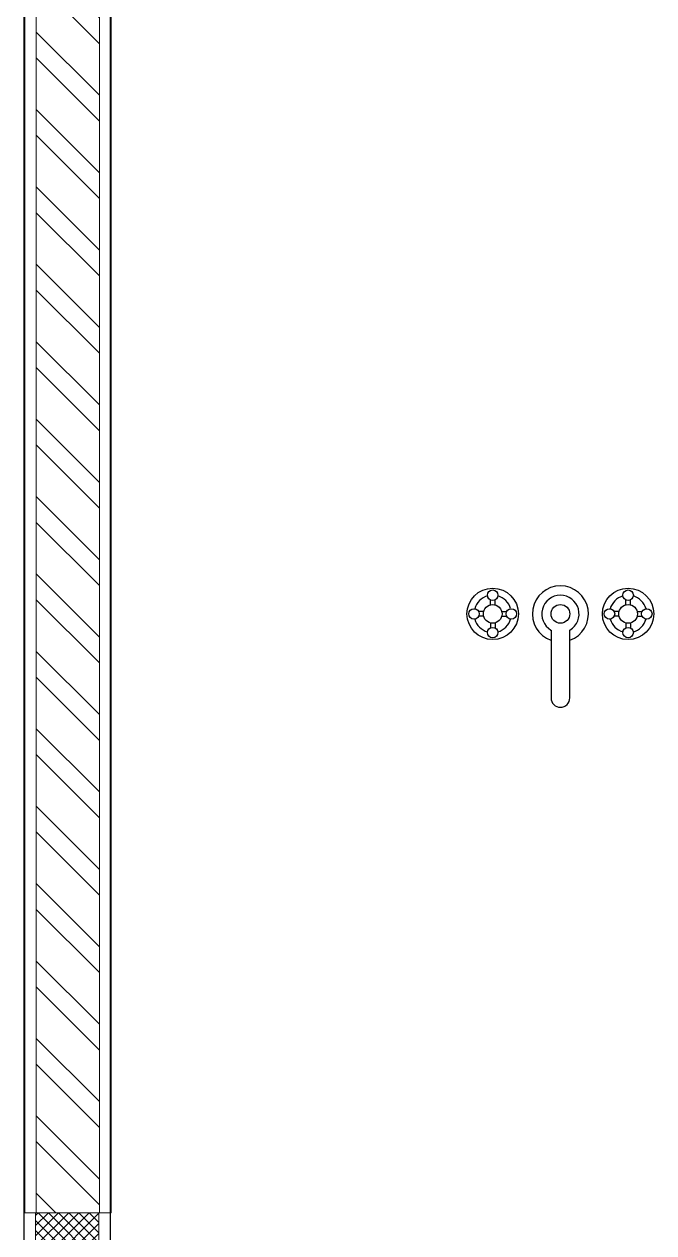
# Model space of a CAD drawing. Header units: millimetres. Extents: x -12161372 to 46643, y -9506984 to 15358.
# Drawn here: x 33999.7 to 34109.2, y 4202.1 to 4412.4 of the extents above; entities that cross this region are included whole.
import ezdxf

# ---------------------------------------------------------------- set-up
doc = ezdxf.new("R2010")
doc.units = ezdxf.units.MM
for name, color, linetype, lineweight in [('arsiran', 202, 'Continuous', 0), ('as', 7, 'Continuous', 0), ('bata', 249, 'Continuous', 9), ('dinding', 110, 'Continuous', 9)]:
    doc.layers.add(name, color=color, linetype=linetype, lineweight=lineweight)
for name, color, linetype in [('NOITHAT', 21, 'Continuous'), ('sloof', 7, 'Continuous'), ('THIET-BI', 21, 'Continuous')]:
    doc.layers.add(name, color=color, linetype=linetype)

# ---------------------------------------------------------------- blocks, each defined once
blk = doc.blocks.new('*U171')
h = blk.add_hatch()
h.set_pattern_fill('ANSI37', color=256, scale=10)
h.set_pattern_definition([(45, (0, -112.2057), (-0.88388348, 0.88388348), []), (135, (0, -112.2057), (-0.88388348, -0.88388348), [])])
h.paths.add_polyline_path([(-12037.03, 6544.72), (-12026.03, 6544.72), (-12026.03, 6564.72), (-12037.03, 6564.72)])
at = {"layer": 'bata'}
blk.add_lwpolyline([(-12037.03, 6544.72), (-12037.03, 6564.72), (-12026.03, 6564.72), (-12026.03, 6544.72)], close=True, dxfattribs=at)
at = {"layer": 'dinding'}
blk.add_lwpolyline([(-12039.03, 6544.72), (-12039.03, 6564.72), (-12024.03, 6564.72), (-12024.03, 6544.72)], close=True, dxfattribs=at)
blk = doc.blocks.new('*U172')
at = {"layer": 'arsiran'}
h = blk.add_hatch(dxfattribs=at)
h.set_pattern_fill('ANSI32', color=256)
h.set_pattern_definition([(45, (-2164.681, -4513.269), (-6.735192, 6.735192), []), (45, (-2160.191, -4513.269), (-6.735192, 6.735192), [])])
h.paths.add_polyline_path([(0, 5.5), (0, -5.5), (380, -5.5), (380, 5.5)])
blk.add_lwpolyline([(0, -5.5), (380, -5.5), (380, 5.5), (0, 5.5)], close=True, dxfattribs=at)
at = {"layer": 'dinding'}
blk.add_lwpolyline([(0, -7.5), (380, -7.5), (380, 7.5), (0, 7.5)], close=True, dxfattribs=at)
blk = doc.blocks.new('Faucet - Bathroom top')
for p, q in [((-3.75, 0.4788), (-3.75, 0.75)), ((-3.5, 0.482), (-3.5, 0.75)), ((3.5, 0.4788), (3.5, 0.75)), ((3.75, 0.482), (3.75, 0.75)), ((-4.107, 0.125), (-4.375, 0.125)), ((-3.1461, 0.125), (-2.875, 0.125)), ((3.143, 0.125), (2.875, 0.125)), ((4.1039, 0.125), (4.375, 0.125)), ((-4.1039, -0.125), (-4.375, -0.125)), ((-3.75, -0.4821), (-3.75, -0.75)), ((-3.5, -0.4789), (-3.5, -0.75)), ((-3.143, -0.125), (-2.875, -0.125)), ((3.1461, -0.125), (2.875, -0.125)), ((3.5, -0.4821), (3.5, -0.75)), ((3.75, -0.4789), (3.75, -0.75)), ((4.107, -0.125), (4.375, -0.125)), ((-0.5, -0.8639), (-0.5, -4.5)), ((0.5, -4.5), (0.5, -0.8631))]:
    blk.add_line(p, q)
for centre, radius in [((-3.625, 0), 1.375), ((3.625, 0), 1.375), ((-3.625, 1), 0.2795), ((3.625, 1), 0.2795), ((-4.625, 0), 0.2795), ((-3.625, 0), 0.5), ((-2.625, 0), 0.2795), ((0, 0), 0.5), ((2.625, 0), 0.2795), ((3.625, 0), 0.5), ((4.625, 0), 0.2795), ((-3.625, -1), 0.2795), ((3.625, -1), 0.2795)]:
    blk.add_circle(centre, radius)
for centre, radius, start, end in [((0, 0), 1.5, 289.6514, 250.3603), ((-3.625, 0), 1, 105.2407, 164.2093), ((-3.625, 0), 1, 16.44125, 74.07887), ((0, 0), 1, 300.3431, 239.7554), ((3.625, 0), 1, 106.12, 164.0884), ((3.625, 0), 1, 16.23422, 73.90469), ((-3.625, 0), 1, 196.2342, 253.9047), ((-3.625, 0), 1, 286.12, 344.0884), ((3.625, 0), 1, 196.4413, 254.0789), ((3.625, 0), 1, 285.2407, 344.2093), ((0, -4.5), 0.5, 180, 0)]:
    blk.add_arc(centre, radius, start, end)

msp = doc.modelspace()

# ---------------------------------------------------------------- linework, layer by layer
at = {"layer": 'as', "ltscale": 10}
for p, q in [((33999.66, 4185.56), (33999.66, 4406.717)), ((34014.66, 4185.56), (34014.66, 4406.717))]:
    msp.add_line(p, q, dxfattribs=at)
at = {"layer": 'NOITHAT', "ltscale": 10}
for p, q in [((33999.66, 4165.56), (33999.66, 4985.56)), ((34014.66, 4165.56), (34014.66, 4985.56))]:
    msp.add_line(p, q, dxfattribs=at)

# ---------------------------------------------------------------- block references
at = {"layer": 'dinding', "rotation": 270}
msp.add_blockref('*U172', (34007.271, 4585.56), dxfattribs=at)
at = {"layer": 'sloof'}
msp.add_blockref('*U171', (46038.686, -2359.157), dxfattribs=at)
at = {"layer": 'THIET-BI', "xscale": 3.25, "yscale": 3.25, "zscale": 3.25}
msp.add_blockref('Faucet - Bathroom top', (34092.938, 4309.792), dxfattribs=at)

doc.saveas('drawing.dxf')
